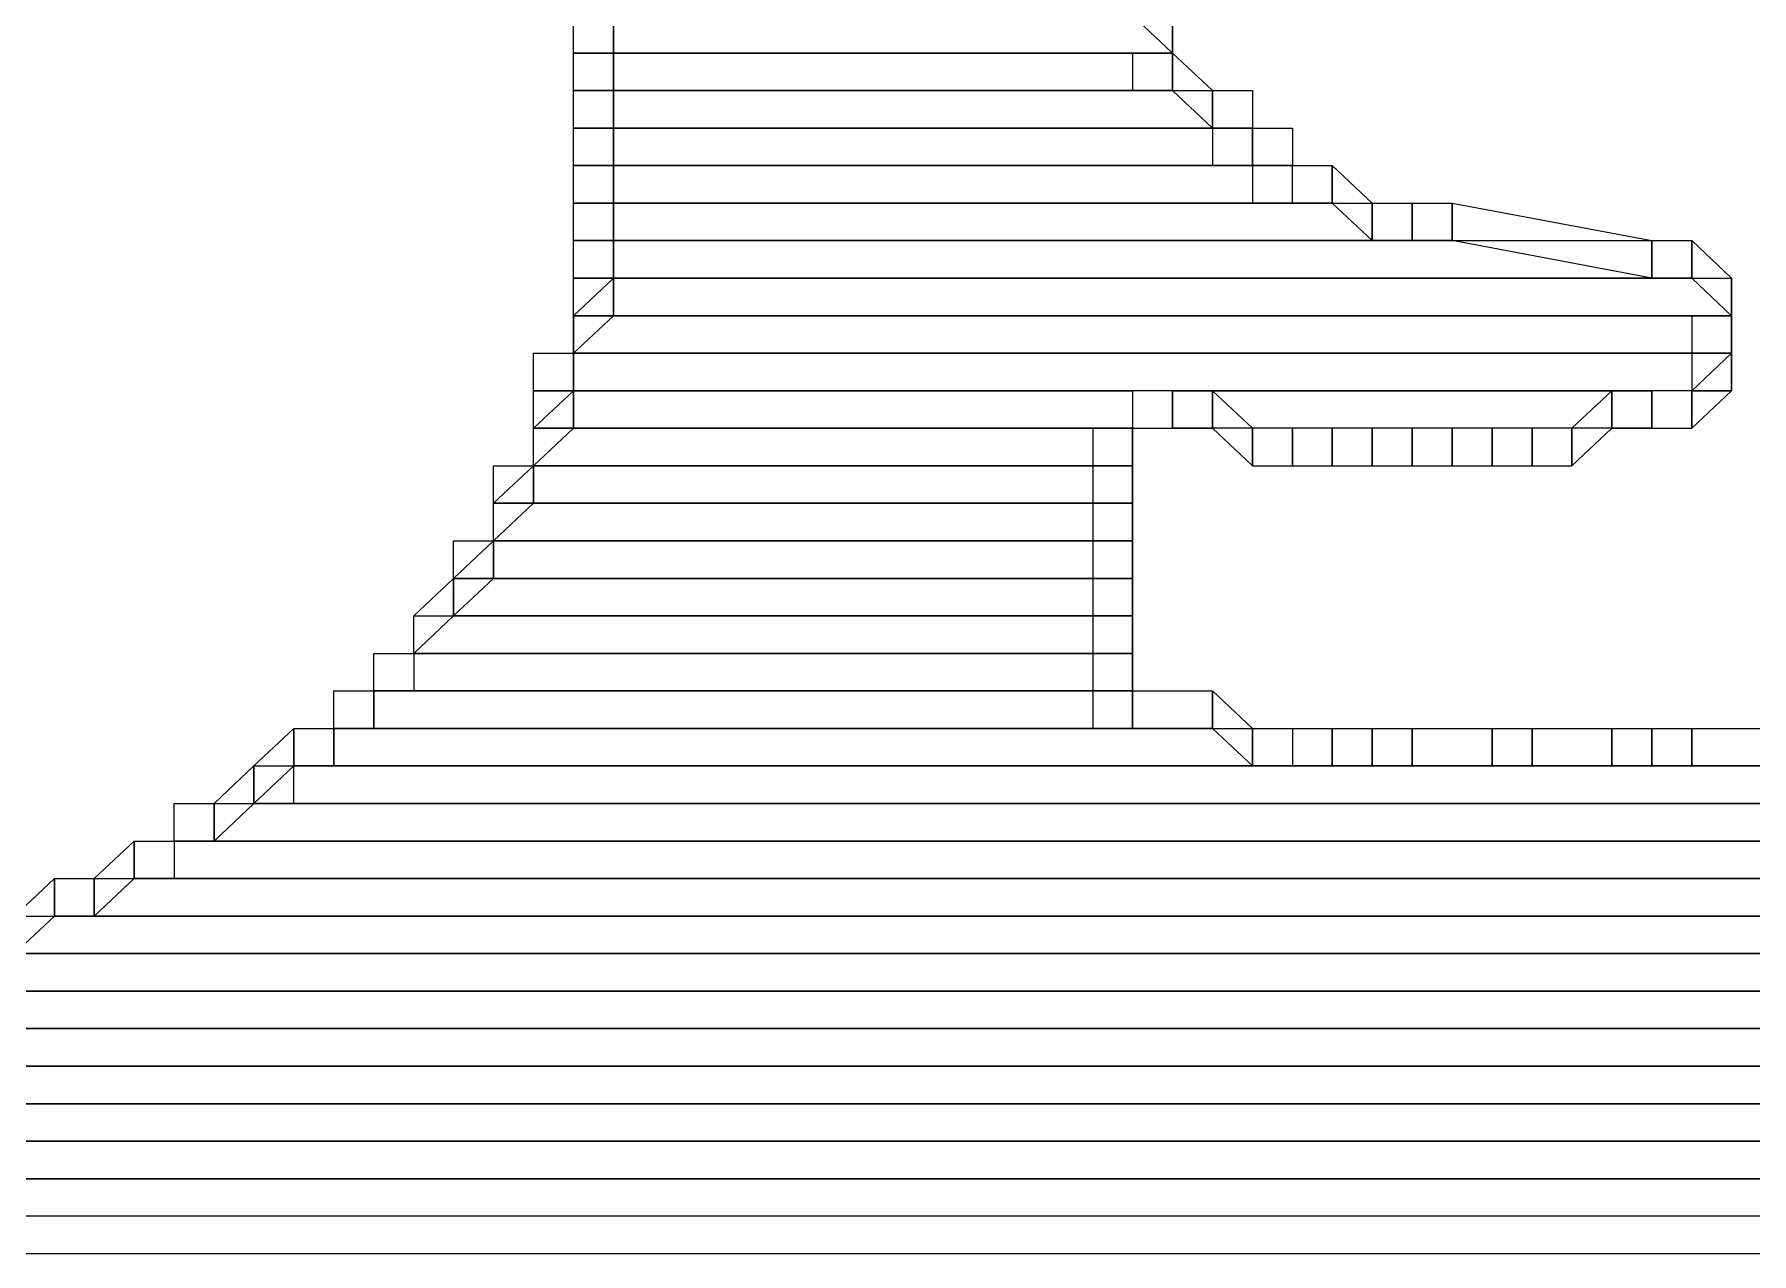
# Model space of a CAD drawing. Header units: millimetres. Extents: x 0 to 841, y 0 to 594.
# Drawn here: x 669.08 to 678.04, y 97.95 to 104.31 of the extents above; entities that cross this region are included whole.
import ezdxf

# ---------------------------------------------------------------- set-up
doc = ezdxf.new("R2010")
doc.units = ezdxf.units.MM
doc.header["$LTSCALE"] = 0.81
doc.layers.add('1', color=7, linetype='Continuous', lineweight=13)

msp = doc.modelspace()

# ---------------------------------------------------------------- linework, layer by layer
at = {"layer": '1'}
for p, q in [((670.2236, 100.4913), (718.8394, 100.4913)), ((670.2236, 100.4913), (718.8394, 100.4913)), ((670.4323, 100.4913), (718.8394, 100.4913)), ((670.4323, 100.4913), (718.8394, 100.4913)), ((669.8071, 100.2953), (718.8394, 100.2953)), ((669.8071, 100.2953), (718.8394, 100.2953)), ((669.5984, 100.0992), (718.8394, 100.0992)), ((669.5984, 100.0992), (718.8394, 100.0992)), ((669.1819, 99.9039), (718.8394, 99.9039)), ((669.1819, 99.9039), (718.8394, 99.9039)), ((668.7646, 99.7079), (718.8394, 99.7079)), ((668.7646, 99.7079), (718.8394, 99.7079)), ((659.3874, 99.5118), (718.8394, 99.5118)), ((659.3874, 99.5118), (718.8394, 99.5118)), ((667.9315, 99.5118), (718.8394, 99.5118)), ((667.9315, 99.5118), (718.8394, 99.5118)), ((659.3874, 99.3165), (718.8394, 99.3165)), ((659.3874, 99.3165), (718.8394, 99.3165)), ((659.3874, 99.1205), (718.8394, 99.1205)), ((659.3874, 99.1205), (718.8394, 99.1205)), ((659.3874, 98.9244), (718.8394, 98.9244)), ((659.3874, 98.9244), (718.8394, 98.9244)), ((659.3874, 98.7283), (718.8394, 98.7283)), ((659.3874, 98.7283), (718.8394, 98.7283)), ((659.3874, 98.5331), (718.8394, 98.5331)), ((659.3874, 98.5331), (718.8394, 98.5331)), ((659.3874, 98.337), (718.8394, 98.337)), ((659.3874, 98.337), (718.8394, 98.337))]:
    msp.add_line(p, q, dxfattribs=at)
for points in [[(674.8079, 104.6039), (675.0165, 104.4079), (675.0165, 104.2118), (674.8079, 104.4079)], [(674.8079, 104.6039), (675.0165, 104.4079), (675.0165, 104.2118), (674.8079, 104.4079)], [(671.8906, 104.2118), (671.8906, 104.4079), (672.0992, 104.4079), (672.0992, 104.2118)], [(671.8906, 104.2118), (671.8906, 104.4079), (672.0992, 104.4079), (672.0992, 104.2118)], [(672.0992, 104.4079), (675.0165, 104.4079), (675.0165, 104.2118), (672.0992, 104.2118)], [(672.0992, 104.4079), (675.0165, 104.4079), (675.0165, 104.2118), (672.0992, 104.2118)], [(675.0165, 104.4079), (675.0165, 104.4079), (675.0165, 104.2118), (675.0165, 104.2118)], [(675.0165, 104.4079), (675.0165, 104.4079), (675.0165, 104.2118), (675.0165, 104.2118)], [(671.8906, 104.0165), (671.8906, 104.2118), (672.0992, 104.2118), (672.0992, 104.0165)], [(671.8906, 104.0165), (671.8906, 104.2118), (672.0992, 104.2118), (672.0992, 104.0165)], [(672.0992, 104.2118), (675.0165, 104.2118), (675.0165, 104.0165), (672.0992, 104.0165)], [(672.0992, 104.2118), (675.0165, 104.2118), (675.0165, 104.0165), (672.0992, 104.0165)], [(674.8079, 104.2118), (674.8079, 104.0165), (675.0165, 104.0165), (675.0165, 104.2118)], [(674.8079, 104.2118), (674.8079, 104.0165), (675.0165, 104.0165), (675.0165, 104.2118)], [(675.0165, 104.2118), (675.0165, 104.2118), (675.0165, 104.0165), (675.0165, 104.0165)], [(675.0165, 104.2118), (675.2252, 104.0165), (675.2252, 103.8205), (675.0165, 104.0165)], [(675.0165, 104.2118), (675.0165, 104.2118), (675.0165, 104.0165), (675.0165, 104.0165)], [(675.0165, 104.2118), (675.2252, 104.0165), (675.2252, 103.8205), (675.0165, 104.0165)], [(671.8906, 103.8205), (671.8906, 104.0165), (672.0992, 104.0165), (672.0992, 103.8205)], [(671.8906, 103.8205), (671.8906, 104.0165), (672.0992, 104.0165), (672.0992, 103.8205)], [(672.0992, 104.0165), (675.2252, 104.0165), (675.2252, 103.8205), (672.0992, 103.8205)], [(672.0992, 104.0165), (675.2252, 104.0165), (675.2252, 103.8205), (672.0992, 103.8205)], [(675.2252, 104.0165), (675.2252, 104.0165), (675.2252, 103.8205), (675.2252, 103.8205)], [(675.2252, 104.0165), (675.4331, 104.0165), (675.4331, 103.8205), (675.2252, 103.8205)], [(675.2252, 104.0165), (675.2252, 104.0165), (675.2252, 103.8205), (675.2252, 103.8205)], [(675.2252, 104.0165), (675.4331, 104.0165), (675.4331, 103.8205), (675.2252, 103.8205)], [(671.8906, 103.6244), (671.8906, 103.8205), (672.0992, 103.8205), (672.0992, 103.6244)], [(671.8906, 103.6244), (671.8906, 103.8205), (672.0992, 103.8205), (672.0992, 103.6244)], [(672.0992, 103.8205), (675.4331, 103.8205), (675.4331, 103.6244), (672.0992, 103.6244)], [(672.0992, 103.8205), (675.6417, 103.8205), (675.6417, 103.6244), (672.0992, 103.6244)], [(672.0992, 103.8205), (675.4331, 103.8205), (675.4331, 103.6244), (672.0992, 103.6244)], [(672.0992, 103.8205), (675.6417, 103.8205), (675.6417, 103.6244), (672.0992, 103.6244)], [(675.2252, 103.8205), (675.2252, 103.6244), (675.4331, 103.6244), (675.4331, 103.8205)], [(675.2252, 103.8205), (675.2252, 103.6244), (675.4331, 103.6244), (675.4331, 103.8205)], [(675.4331, 103.8205), (675.4331, 103.8205), (675.4331, 103.6244), (675.4331, 103.6244)], [(675.4331, 103.8205), (675.6417, 103.8205), (675.6417, 103.6244), (675.4331, 103.6244)], [(675.4331, 103.8205), (675.4331, 103.8205), (675.4331, 103.6244), (675.4331, 103.6244)], [(675.4331, 103.8205), (675.6417, 103.8205), (675.6417, 103.6244), (675.4331, 103.6244)], [(671.8906, 103.4283), (671.8906, 103.6244), (672.0992, 103.6244), (672.0992, 103.4283)], [(671.8906, 103.4283), (671.8906, 103.6244), (672.0992, 103.6244), (672.0992, 103.4283)], [(672.0992, 103.6244), (672.0992, 103.6244), (672.0992, 103.4283), (672.0992, 103.4283)], [(672.0992, 103.6244), (675.8496, 103.6244), (675.8496, 103.4283), (672.0992, 103.4283)], [(672.0992, 103.6244), (672.0992, 103.6244), (672.0992, 103.4283), (672.0992, 103.4283)], [(672.0992, 103.6244), (675.8496, 103.6244), (675.8496, 103.4283), (672.0992, 103.4283)], [(675.4331, 103.6244), (675.4331, 103.4283), (675.6417, 103.4283), (675.6417, 103.6244)], [(675.4331, 103.6244), (675.4331, 103.4283), (675.6417, 103.4283), (675.6417, 103.6244)], [(675.6417, 103.6244), (675.8496, 103.6244), (675.8496, 103.4283), (675.6417, 103.4283)], [(675.6417, 103.6244), (675.8496, 103.6244), (675.8496, 103.4283), (675.6417, 103.4283)], [(675.8496, 103.6244), (675.8496, 103.6244), (675.8496, 103.4283), (675.8496, 103.4283)], [(675.8496, 103.6244), (675.8496, 103.6244), (675.8496, 103.4283), (675.8496, 103.4283)], [(675.8496, 103.6244), (676.0583, 103.4283), (676.0583, 103.2331), (675.8496, 103.4283)], [(675.8496, 103.6244), (675.8496, 103.6244), (675.8496, 103.4283), (675.8496, 103.4283)], [(675.8496, 103.6244), (675.8496, 103.6244), (675.8496, 103.4283), (675.8496, 103.4283)], [(675.8496, 103.6244), (676.0583, 103.4283), (676.0583, 103.2331), (675.8496, 103.4283)], [(671.8906, 103.2331), (671.8906, 103.4283), (672.0992, 103.4283), (672.0992, 103.2331)], [(671.8906, 103.2331), (671.8906, 103.4283), (672.0992, 103.4283), (672.0992, 103.2331)], [(672.0992, 103.4283), (676.4748, 103.4283), (676.4748, 103.2331), (672.0992, 103.2331)], [(672.0992, 103.4283), (676.4748, 103.4283), (676.4748, 103.2331), (672.0992, 103.2331)], [(676.0583, 103.4283), (676.0583, 103.4283), (676.0583, 103.2331), (676.0583, 103.2331)], [(676.0583, 103.4283), (676.2669, 103.4283), (676.2669, 103.2331), (676.0583, 103.2331)], [(676.0583, 103.4283), (676.0583, 103.4283), (676.0583, 103.2331), (676.0583, 103.2331)], [(676.0583, 103.4283), (676.2669, 103.4283), (676.2669, 103.2331), (676.0583, 103.2331)], [(676.2669, 103.4283), (676.2669, 103.4283), (676.2669, 103.2331), (676.2669, 103.2331)], [(676.2669, 103.4283), (676.4748, 103.4283), (676.4748, 103.2331), (676.2669, 103.2331)], [(676.2669, 103.4283), (676.2669, 103.4283), (676.2669, 103.2331), (676.2669, 103.2331)], [(676.2669, 103.4283), (676.4748, 103.4283), (676.4748, 103.2331), (676.2669, 103.2331)], [(676.4748, 103.4283), (676.4748, 103.4283), (676.4748, 103.2331), (676.4748, 103.2331)], [(676.4748, 103.4283), (677.5173, 103.2331), (677.5173, 103.037), (676.4748, 103.2331)], [(676.4748, 103.4283), (676.4748, 103.4283), (676.4748, 103.2331), (676.4748, 103.2331)], [(676.4748, 103.4283), (677.5173, 103.2331), (677.5173, 103.037), (676.4748, 103.2331)], [(671.8906, 103.037), (671.8906, 103.2331), (672.0992, 103.2331), (672.0992, 103.037)], [(671.8906, 103.037), (671.8906, 103.2331), (672.0992, 103.2331), (672.0992, 103.037)], [(672.0992, 103.2331), (677.5173, 103.2331), (677.5173, 103.037), (672.0992, 103.037)], [(672.0992, 103.2331), (677.5173, 103.2331), (677.5173, 103.037), (672.0992, 103.037)], [(677.5173, 103.2331), (677.7252, 103.2331), (677.7252, 103.037), (677.5173, 103.037)], [(677.5173, 103.2331), (677.7252, 103.2331), (677.7252, 103.037), (677.5173, 103.037)], [(677.7252, 103.2331), (677.7252, 103.2331), (677.7252, 103.037), (677.7252, 103.037)], [(677.7252, 103.2331), (677.7252, 103.2331), (677.7252, 103.037), (677.7252, 103.037)], [(677.7252, 103.2331), (677.7252, 103.2331), (677.7252, 103.037), (677.7252, 103.037)], [(677.7252, 103.2331), (677.7252, 103.2331), (677.7252, 103.037), (677.7252, 103.037)], [(677.7252, 103.2331), (677.9339, 103.037), (677.9339, 102.8409), (677.7252, 103.037)], [(677.7252, 103.2331), (677.7252, 103.2331), (677.7252, 103.037), (677.7252, 103.037)], [(677.7252, 103.2331), (677.7252, 103.2331), (677.7252, 103.037), (677.7252, 103.037)], [(677.7252, 103.2331), (677.7252, 103.2331), (677.7252, 103.037), (677.7252, 103.037)], [(677.7252, 103.2331), (677.7252, 103.2331), (677.7252, 103.037), (677.7252, 103.037)], [(677.7252, 103.2331), (677.9339, 103.037), (677.9339, 102.8409), (677.7252, 103.037)], [(671.8906, 102.8409), (672.0992, 103.037), (672.0992, 102.8409), (671.8906, 102.6457)], [(671.8906, 102.8409), (671.8906, 103.037), (672.0992, 103.037), (672.0992, 102.8409)], [(671.8906, 102.8409), (672.0992, 103.037), (672.0992, 102.8409), (671.8906, 102.6457)], [(671.8906, 102.8409), (671.8906, 103.037), (672.0992, 103.037), (672.0992, 102.8409)], [(672.0992, 103.037), (677.9339, 103.037), (677.9339, 102.8409), (672.0992, 102.8409)], [(672.0992, 103.037), (677.9339, 103.037), (677.9339, 102.8409), (672.0992, 102.8409)], [(677.9339, 103.037), (677.9339, 103.037), (677.9339, 102.8409), (677.9339, 102.8409)], [(677.9339, 103.037), (677.9339, 103.037), (677.9339, 102.8409), (677.9339, 102.8409)], [(677.9339, 103.037), (677.9339, 103.037), (677.9339, 102.8409), (677.9339, 102.8409)], [(677.9339, 103.037), (677.9339, 103.037), (677.9339, 102.8409), (677.9339, 102.8409)], [(677.9339, 103.037), (677.9339, 103.037), (677.9339, 102.8409), (677.9339, 102.8409)], [(677.9339, 103.037), (677.9339, 103.037), (677.9339, 102.8409), (677.9339, 102.8409)], [(677.9339, 103.037), (677.9339, 103.037), (677.9339, 102.8409), (677.9339, 102.8409)], [(677.9339, 103.037), (677.9339, 103.037), (677.9339, 102.8409), (677.9339, 102.8409)], [(671.8906, 102.8409), (671.8906, 102.8409), (671.8906, 102.6457), (671.8906, 102.6457)], [(671.8906, 102.8409), (677.9339, 102.8409), (677.9339, 102.6457), (671.8906, 102.6457)], [(671.8906, 102.8409), (671.8906, 102.8409), (671.8906, 102.6457), (671.8906, 102.6457)], [(671.8906, 102.8409), (677.9339, 102.8409), (677.9339, 102.6457), (671.8906, 102.6457)], [(677.7252, 102.8409), (677.7252, 102.6457), (677.9339, 102.6457), (677.9339, 102.8409)], [(677.7252, 102.8409), (677.7252, 102.6457), (677.9339, 102.6457), (677.9339, 102.8409)], [(677.9339, 102.8409), (677.9339, 102.8409), (677.9339, 102.6457), (677.9339, 102.6457)], [(677.9339, 102.8409), (677.9339, 102.8409), (677.9339, 102.6457), (677.9339, 102.6457)], [(677.9339, 102.8409), (677.9339, 102.8409), (677.9339, 102.6457), (677.9339, 102.6457)], [(677.9339, 102.8409), (677.9339, 102.8409), (677.9339, 102.6457), (677.9339, 102.6457)], [(677.9339, 102.8409), (677.9339, 102.8409), (677.9339, 102.6457), (677.9339, 102.6457)], [(677.9339, 102.8409), (677.9339, 102.8409), (677.9339, 102.6457), (677.9339, 102.6457)], [(671.6819, 102.4496), (671.6819, 102.6457), (671.8906, 102.6457), (671.8906, 102.4496)], [(671.6819, 102.4496), (671.6819, 102.6457), (671.8906, 102.6457), (671.8906, 102.4496)], [(671.8906, 102.6457), (677.9339, 102.6457), (677.9339, 102.4496), (671.8906, 102.4496)], [(671.8906, 102.6457), (677.9339, 102.6457), (677.9339, 102.4496), (671.8906, 102.4496)], [(671.8906, 102.6457), (677.9339, 102.6457), (677.9339, 102.4496), (671.8906, 102.4496)], [(671.8906, 102.6457), (677.9339, 102.6457), (677.9339, 102.4496), (671.8906, 102.4496)], [(677.7252, 102.6457), (677.7252, 102.4496), (677.9339, 102.4496), (677.9339, 102.6457)], [(677.9339, 102.6457), (677.7252, 102.4496), (677.7252, 102.2535), (677.9339, 102.4496)], [(677.7252, 102.6457), (677.7252, 102.4496), (677.9339, 102.4496), (677.9339, 102.6457)], [(677.9339, 102.6457), (677.7252, 102.4496), (677.7252, 102.2535), (677.9339, 102.4496)], [(677.9339, 102.6457), (677.9339, 102.6457), (677.9339, 102.4496), (677.9339, 102.4496)], [(677.9339, 102.6457), (677.9339, 102.6457), (677.9339, 102.4496), (677.9339, 102.4496)], [(677.9339, 102.6457), (677.9339, 102.6457), (677.9339, 102.4496), (677.9339, 102.4496)], [(677.9339, 102.6457), (677.9339, 102.6457), (677.9339, 102.4496), (677.9339, 102.4496)], [(677.9339, 102.6457), (677.9339, 102.6457), (677.9339, 102.4496), (677.9339, 102.4496)], [(677.9339, 102.6457), (677.9339, 102.6457), (677.9339, 102.4496), (677.9339, 102.4496)], [(677.9339, 102.6457), (677.9339, 102.6457), (677.9339, 102.4496), (677.9339, 102.4496)], [(677.9339, 102.6457), (677.9339, 102.6457), (677.9339, 102.4496), (677.9339, 102.4496)], [(671.6819, 102.2535), (671.8906, 102.4496), (671.8906, 102.2535), (671.6819, 102.0583)], [(671.6819, 102.2535), (671.6819, 102.4496), (671.8906, 102.4496), (671.8906, 102.2535)], [(671.6819, 102.2535), (671.8906, 102.4496), (671.8906, 102.2535), (671.6819, 102.0583)], [(671.6819, 102.2535), (671.6819, 102.4496), (671.8906, 102.4496), (671.8906, 102.2535)], [(671.8906, 102.4496), (674.8079, 102.4496), (674.8079, 102.2535), (671.8906, 102.2535)], [(671.8906, 102.4496), (674.8079, 102.4496), (674.8079, 102.2535), (671.8906, 102.2535)], [(675.0165, 102.4496), (674.8079, 102.4496), (674.8079, 102.2535), (675.0165, 102.2535)], [(675.0165, 102.4496), (674.8079, 102.4496), (674.8079, 102.2535), (675.0165, 102.2535)], [(675.2252, 102.4496), (675.0165, 102.4496), (675.0165, 102.2535), (675.2252, 102.2535)], [(675.0165, 102.4496), (677.5173, 102.4496), (677.5173, 102.2535), (675.0165, 102.2535)], [(675.2252, 102.4496), (675.0165, 102.4496), (675.0165, 102.2535), (675.2252, 102.2535)], [(675.0165, 102.4496), (677.5173, 102.4496), (677.5173, 102.2535), (675.0165, 102.2535)], [(675.4331, 102.2535), (675.2252, 102.4496), (675.2252, 102.2535), (675.4331, 102.0583)], [(675.4331, 102.2535), (675.2252, 102.4496), (675.2252, 102.2535), (675.4331, 102.0583)], [(677.3087, 102.4496), (677.1, 102.2535), (677.1, 102.0583), (677.3087, 102.2535)], [(677.3087, 102.4496), (677.1, 102.2535), (677.1, 102.0583), (677.3087, 102.2535)], [(677.5173, 102.4496), (677.3087, 102.4496), (677.3087, 102.2535), (677.5173, 102.2535)], [(677.5173, 102.4496), (677.3087, 102.4496), (677.3087, 102.2535), (677.5173, 102.2535)], [(677.7252, 102.4496), (677.5173, 102.4496), (677.5173, 102.2535), (677.7252, 102.2535)], [(677.5173, 102.4496), (677.5173, 102.4496), (677.5173, 102.2535), (677.5173, 102.2535)], [(677.7252, 102.4496), (677.5173, 102.4496), (677.5173, 102.2535), (677.7252, 102.2535)], [(677.5173, 102.4496), (677.5173, 102.4496), (677.5173, 102.2535), (677.5173, 102.2535)], [(677.7252, 102.4496), (677.7252, 102.4496), (677.7252, 102.2535), (677.7252, 102.2535)], [(677.7252, 102.4496), (677.7252, 102.4496), (677.7252, 102.2535), (677.7252, 102.2535)], [(677.7252, 102.4496), (677.7252, 102.4496), (677.7252, 102.2535), (677.7252, 102.2535)], [(677.7252, 102.4496), (677.7252, 102.4496), (677.7252, 102.2535), (677.7252, 102.2535)], [(677.7252, 102.4496), (677.7252, 102.4496), (677.7252, 102.2535), (677.7252, 102.2535)], [(677.7252, 102.4496), (677.7252, 102.4496), (677.7252, 102.2535), (677.7252, 102.2535)], [(677.7252, 102.4496), (677.7252, 102.4496), (677.7252, 102.2535), (677.7252, 102.2535)], [(677.7252, 102.4496), (677.7252, 102.4496), (677.7252, 102.2535), (677.7252, 102.2535)], [(671.6819, 102.2535), (674.8079, 102.2535), (674.8079, 102.0583), (671.6819, 102.0583)], [(671.6819, 102.2535), (674.8079, 102.2535), (674.8079, 102.0583), (671.6819, 102.0583)], [(674.6, 102.2535), (674.6, 100.6874), (674.8079, 100.6874), (674.8079, 102.2535)], [(674.6, 102.2535), (674.6, 100.6874), (674.8079, 100.6874), (674.8079, 102.2535)], [(675.6417, 102.2535), (675.4331, 102.2535), (675.4331, 102.0583), (675.6417, 102.0583)], [(675.6417, 102.2535), (675.4331, 102.2535), (675.4331, 102.0583), (675.6417, 102.0583)], [(675.8496, 102.2535), (675.6417, 102.2535), (675.6417, 102.0583), (675.8496, 102.0583)], [(675.6417, 102.2535), (675.6417, 102.2535), (675.6417, 102.0583), (675.6417, 102.0583)], [(675.8496, 102.2535), (675.6417, 102.2535), (675.6417, 102.0583), (675.8496, 102.0583)], [(675.6417, 102.2535), (675.6417, 102.2535), (675.6417, 102.0583), (675.6417, 102.0583)], [(676.0583, 102.2535), (675.8496, 102.2535), (675.8496, 102.0583), (676.0583, 102.0583)], [(676.0583, 102.2535), (675.8496, 102.2535), (675.8496, 102.0583), (676.0583, 102.0583)], [(676.2669, 102.2535), (676.0583, 102.2535), (676.0583, 102.0583), (676.2669, 102.0583)], [(676.2669, 102.2535), (676.0583, 102.2535), (676.0583, 102.0583), (676.2669, 102.0583)], [(676.4748, 102.2535), (676.2669, 102.2535), (676.2669, 102.0583), (676.4748, 102.0583)], [(676.4748, 102.2535), (676.2669, 102.2535), (676.2669, 102.0583), (676.4748, 102.0583)], [(676.6835, 102.2535), (676.4748, 102.2535), (676.4748, 102.0583), (676.6835, 102.0583)], [(676.4748, 102.2535), (676.4748, 102.2535), (676.4748, 102.0583), (676.4748, 102.0583)], [(676.6835, 102.2535), (676.4748, 102.2535), (676.4748, 102.0583), (676.6835, 102.0583)], [(676.4748, 102.2535), (676.4748, 102.2535), (676.4748, 102.0583), (676.4748, 102.0583)], [(676.8921, 102.2535), (676.6835, 102.2535), (676.6835, 102.0583), (676.8921, 102.0583)], [(676.8921, 102.2535), (676.6835, 102.2535), (676.6835, 102.0583), (676.8921, 102.0583)], [(677.1, 102.2535), (676.8921, 102.2535), (676.8921, 102.0583), (677.1, 102.0583)], [(677.1, 102.2535), (676.8921, 102.2535), (676.8921, 102.0583), (677.1, 102.0583)], [(671.474, 101.8622), (671.6819, 102.0583), (671.6819, 101.8622), (671.474, 101.6661)], [(671.474, 101.8622), (671.474, 102.0583), (671.6819, 102.0583), (671.6819, 101.8622)], [(671.474, 101.8622), (671.6819, 102.0583), (671.6819, 101.8622), (671.474, 101.6661)], [(671.474, 101.8622), (671.474, 102.0583), (671.6819, 102.0583), (671.6819, 101.8622)], [(671.6819, 102.0583), (671.6819, 102.0583), (671.6819, 101.8622), (671.6819, 101.8622)], [(671.6819, 102.0583), (674.8079, 102.0583), (674.8079, 101.8622), (671.6819, 101.8622)], [(671.6819, 102.0583), (671.6819, 102.0583), (671.6819, 101.8622), (671.6819, 101.8622)], [(671.6819, 102.0583), (674.8079, 102.0583), (674.8079, 101.8622), (671.6819, 101.8622)], [(671.474, 101.8622), (674.8079, 101.8622), (674.8079, 101.6661), (671.474, 101.6661)], [(671.474, 101.8622), (674.8079, 101.8622), (674.8079, 101.6661), (671.474, 101.6661)], [(671.2654, 101.4701), (671.474, 101.6661), (671.474, 101.4701), (671.2654, 101.2748)], [(671.2654, 101.4701), (671.2654, 101.6661), (671.474, 101.6661), (671.474, 101.4701)], [(671.2654, 101.6661), (674.8079, 101.6661), (674.8079, 101.4701), (671.2654, 101.4701)], [(671.2654, 101.4701), (671.474, 101.6661), (671.474, 101.4701), (671.2654, 101.2748)], [(671.2654, 101.4701), (671.2654, 101.6661), (671.474, 101.6661), (671.474, 101.4701)], [(671.2654, 101.6661), (674.8079, 101.6661), (674.8079, 101.4701), (671.2654, 101.4701)], [(671.474, 101.6661), (674.8079, 101.6661), (674.8079, 101.4701), (671.474, 101.4701)], [(671.474, 101.6661), (674.8079, 101.6661), (674.8079, 101.4701), (671.474, 101.4701)], [(671.0575, 101.2748), (671.2654, 101.4701), (671.2654, 101.2748), (671.0575, 101.0787)], [(671.0575, 101.2748), (671.2654, 101.4701), (671.2654, 101.2748), (671.0575, 101.0787)], [(671.2654, 101.4701), (671.2654, 101.4701), (671.2654, 101.2748), (671.2654, 101.2748)], [(671.2654, 101.4701), (674.8079, 101.4701), (674.8079, 101.2748), (671.2654, 101.2748)], [(671.2654, 101.4701), (671.2654, 101.4701), (671.2654, 101.2748), (671.2654, 101.2748)], [(671.2654, 101.4701), (674.8079, 101.4701), (674.8079, 101.2748), (671.2654, 101.2748)], [(671.0575, 101.2748), (674.8079, 101.2748), (674.8079, 101.0787), (671.0575, 101.0787)], [(671.0575, 101.2748), (674.8079, 101.2748), (674.8079, 101.0787), (671.0575, 101.0787)], [(670.8488, 101.0787), (671.0575, 101.0787), (671.0575, 100.8827), (670.8488, 100.8827)], [(670.8488, 100.8827), (670.8488, 101.0787), (671.0575, 101.0787), (671.0575, 100.8827)], [(670.8488, 101.0787), (674.8079, 101.0787), (674.8079, 100.8827), (670.8488, 100.8827)], [(670.8488, 101.0787), (671.0575, 101.0787), (671.0575, 100.8827), (670.8488, 100.8827)], [(670.8488, 100.8827), (670.8488, 101.0787), (671.0575, 101.0787), (671.0575, 100.8827)], [(670.8488, 101.0787), (674.8079, 101.0787), (674.8079, 100.8827), (670.8488, 100.8827)], [(670.6402, 100.8827), (670.8488, 100.8827), (670.8488, 100.6874), (670.6402, 100.6874)], [(670.6402, 100.6874), (670.6402, 100.8827), (670.8488, 100.8827), (670.8488, 100.6874)], [(670.6402, 100.8827), (670.8488, 100.8827), (670.8488, 100.6874), (670.6402, 100.6874)], [(670.6402, 100.6874), (670.6402, 100.8827), (670.8488, 100.8827), (670.8488, 100.6874)], [(670.8488, 100.8827), (674.8079, 100.8827), (674.8079, 100.6874), (670.8488, 100.6874)], [(670.8488, 100.8827), (674.8079, 100.8827), (674.8079, 100.6874), (670.8488, 100.6874)], [(674.8079, 100.8827), (675.2252, 100.8827), (675.2252, 100.6874), (674.8079, 100.6874)], [(674.8079, 100.8827), (675.2252, 100.8827), (675.2252, 100.6874), (674.8079, 100.6874)], [(675.2252, 100.8827), (675.4331, 100.6874), (675.4331, 100.4913), (675.2252, 100.6874)], [(675.2252, 100.8827), (675.4331, 100.6874), (675.4331, 100.4913), (675.2252, 100.6874)], [(670.2236, 100.4913), (670.4323, 100.6874), (670.4323, 100.4913), (670.2236, 100.2953)], [(670.2236, 100.4913), (670.4323, 100.6874), (670.4323, 100.4913), (670.2236, 100.2953)], [(670.4323, 100.6874), (670.6402, 100.6874), (670.6402, 100.4913), (670.4323, 100.4913)], [(670.4323, 100.4913), (670.4323, 100.6874), (670.6402, 100.6874), (670.6402, 100.4913)], [(670.4323, 100.6874), (670.6402, 100.6874), (670.6402, 100.4913), (670.4323, 100.4913)], [(670.4323, 100.4913), (670.4323, 100.6874), (670.6402, 100.6874), (670.6402, 100.4913)], [(670.6402, 100.6874), (675.6417, 100.6874), (675.6417, 100.4913), (670.6402, 100.4913)], [(670.6402, 100.6874), (675.6417, 100.6874), (675.6417, 100.4913), (670.6402, 100.4913)], [(675.4331, 100.6874), (675.8496, 100.6874), (675.8496, 100.4913), (675.4331, 100.4913)], [(675.4331, 100.6874), (675.8496, 100.6874), (675.8496, 100.4913), (675.4331, 100.4913)], [(675.8496, 100.6874), (676.0583, 100.6874), (676.0583, 100.4913), (675.8496, 100.4913)], [(675.8496, 100.6874), (676.0583, 100.6874), (676.0583, 100.4913), (675.8496, 100.4913)], [(676.0583, 100.6874), (676.2669, 100.6874), (676.2669, 100.4913), (676.0583, 100.4913)], [(676.0583, 100.6874), (676.2669, 100.6874), (676.2669, 100.4913), (676.0583, 100.4913)], [(676.2669, 100.6874), (676.6835, 100.6874), (676.6835, 100.4913), (676.2669, 100.4913)], [(676.2669, 100.6874), (676.6835, 100.6874), (676.6835, 100.4913), (676.2669, 100.4913)], [(676.6835, 100.6874), (676.8921, 100.6874), (676.8921, 100.4913), (676.6835, 100.4913)], [(676.6835, 100.6874), (676.8921, 100.6874), (676.8921, 100.4913), (676.6835, 100.4913)], [(676.8921, 100.6874), (677.3087, 100.6874), (677.3087, 100.4913), (676.8921, 100.4913)], [(676.8921, 100.6874), (677.3087, 100.6874), (677.3087, 100.4913), (676.8921, 100.4913)], [(677.3087, 100.6874), (677.5173, 100.6874), (677.5173, 100.4913), (677.3087, 100.4913)], [(677.3087, 100.6874), (677.5173, 100.6874), (677.5173, 100.4913), (677.3087, 100.4913)], [(677.5173, 100.6874), (677.7252, 100.6874), (677.7252, 100.4913), (677.5173, 100.4913)], [(677.5173, 100.6874), (677.7252, 100.6874), (677.7252, 100.4913), (677.5173, 100.4913)], [(677.7252, 100.6874), (678.1425, 100.6874), (678.1425, 100.4913), (677.7252, 100.4913)], [(677.7252, 100.6874), (678.1425, 100.6874), (678.1425, 100.4913), (677.7252, 100.4913)], [(670.015, 100.2953), (670.2236, 100.4913), (670.2236, 100.2953), (670.015, 100.0992)], [(670.015, 100.2953), (670.2236, 100.4913), (670.2236, 100.2953), (670.015, 100.0992)], [(670.2236, 100.4913), (670.2236, 100.4913), (670.2236, 100.2953), (670.2236, 100.2953)], [(670.2236, 100.4913), (670.2236, 100.4913), (670.2236, 100.2953), (670.2236, 100.2953)], [(669.8071, 100.2953), (670.015, 100.2953), (670.015, 100.0992), (669.8071, 100.0992)], [(669.8071, 100.2953), (670.015, 100.2953), (670.015, 100.0992), (669.8071, 100.0992)], [(669.3898, 99.9039), (669.5984, 100.0992), (669.5984, 99.9039), (669.3898, 99.7079)], [(669.3898, 99.9039), (669.5984, 100.0992), (669.5984, 99.9039), (669.3898, 99.7079)], [(669.5984, 100.0992), (669.8071, 100.0992), (669.8071, 99.9039), (669.5984, 99.9039)], [(669.5984, 99.9039), (669.5984, 100.0992), (669.8071, 100.0992), (669.8071, 99.9039)], [(669.5984, 100.0992), (669.8071, 100.0992), (669.8071, 99.9039), (669.5984, 99.9039)], [(669.5984, 99.9039), (669.5984, 100.0992), (669.8071, 100.0992), (669.8071, 99.9039)], [(668.9732, 99.7079), (669.1819, 99.9039), (669.1819, 99.7079), (668.9732, 99.5118)], [(668.9732, 99.7079), (669.1819, 99.9039), (669.1819, 99.7079), (668.9732, 99.5118)], [(669.1819, 99.9039), (669.1819, 99.9039), (669.1819, 99.7079), (669.1819, 99.7079)], [(669.1819, 99.9039), (669.3898, 99.9039), (669.3898, 99.7079), (669.1819, 99.7079)], [(669.1819, 99.9039), (669.1819, 99.9039), (669.1819, 99.7079), (669.1819, 99.7079)], [(669.1819, 99.9039), (669.3898, 99.9039), (669.3898, 99.7079), (669.1819, 99.7079)]]:
    msp.add_lwpolyline(points, close=True, dxfattribs=at)
for points in [[(718.8394, 100.2953), (670.2236, 100.2953), (670.2236, 100.4913)], [(718.8394, 100.2953), (670.2236, 100.2953), (670.2236, 100.4913)], [(718.8394, 100.2953), (670.4323, 100.2953), (670.4323, 100.4913)], [(718.8394, 100.2953), (670.4323, 100.2953), (670.4323, 100.4913)], [(718.8394, 100.0992), (669.8071, 100.0992), (669.8071, 100.2953)], [(718.8394, 100.0992), (669.8071, 100.0992), (669.8071, 100.2953)], [(718.8394, 99.9039), (669.5984, 99.9039), (669.5984, 100.0992)], [(718.8394, 99.9039), (669.5984, 99.9039), (669.5984, 100.0992)], [(718.8394, 99.7079), (669.1819, 99.7079), (669.1819, 99.9039)], [(718.8394, 99.7079), (669.1819, 99.7079), (669.1819, 99.9039)], [(718.8394, 99.5118), (668.7646, 99.5118), (668.7646, 99.7079)], [(718.8394, 99.5118), (668.7646, 99.5118), (668.7646, 99.7079)], [(718.8394, 99.3165), (659.3874, 99.3165), (659.3874, 99.5118)], [(718.8394, 99.3165), (659.3874, 99.3165), (659.3874, 99.5118)], [(718.8394, 99.3165), (667.9315, 99.3165), (667.9315, 99.5118)], [(718.8394, 99.3165), (667.9315, 99.3165), (667.9315, 99.5118)], [(718.8394, 99.1205), (659.3874, 99.1205), (659.3874, 99.3165)], [(718.8394, 99.1205), (659.3874, 99.1205), (659.3874, 99.3165)], [(718.8394, 98.9244), (659.3874, 98.9244), (659.3874, 99.1205)], [(718.8394, 98.9244), (659.3874, 98.9244), (659.3874, 99.1205)], [(718.8394, 98.7283), (659.3874, 98.7283), (659.3874, 98.9244)], [(718.8394, 98.7283), (659.3874, 98.7283), (659.3874, 98.9244)], [(718.8394, 98.5331), (659.3874, 98.5331), (659.3874, 98.7283)], [(718.8394, 98.5331), (659.3874, 98.5331), (659.3874, 98.7283)], [(718.8394, 98.337), (659.3874, 98.337), (659.3874, 98.5331)], [(718.8394, 98.337), (659.3874, 98.337), (659.3874, 98.5331)], [(718.8394, 98.1409), (659.3874, 98.1409), (659.3874, 98.337), (718.8394, 98.337)], [(718.8394, 98.1409), (659.3874, 98.1409), (659.3874, 98.337)], [(718.8394, 98.1409), (659.3874, 98.1409), (659.3874, 98.337), (718.8394, 98.337)], [(718.8394, 98.1409), (659.3874, 98.1409), (659.3874, 98.337)], [(718.8394, 98.1409), (659.3874, 98.1409), (659.3874, 97.9457), (718.8394, 97.9457)], [(718.8394, 98.1409), (659.3874, 98.1409), (659.3874, 97.9457), (718.8394, 97.9457)]]:
    msp.add_lwpolyline(points, dxfattribs=at)

doc.saveas('drawing.dxf')
